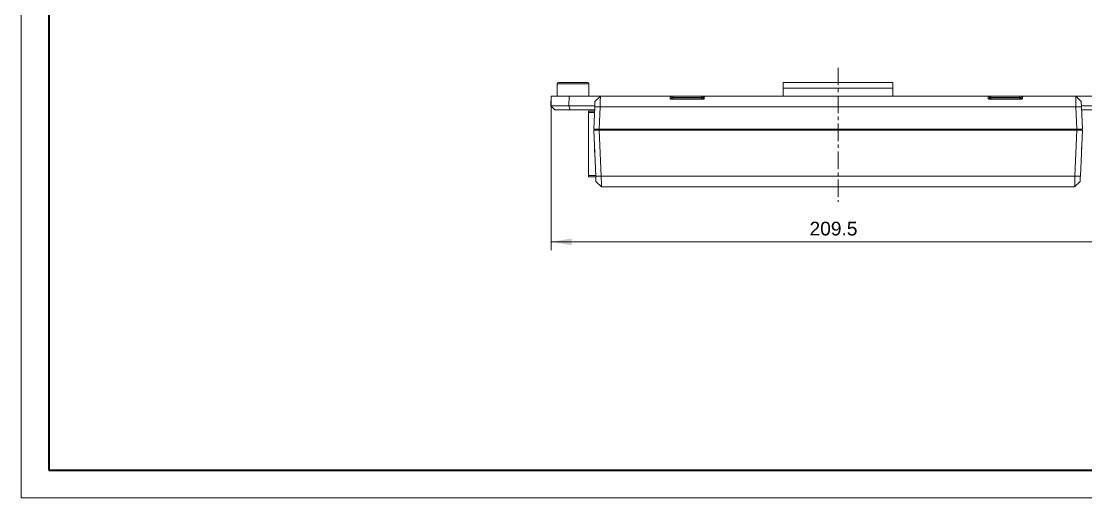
# Model space of a CAD drawing. Header units: millimetres. Extents: x -297 to 297, y -210 to 210.
# Drawn here: x -297 to 91.1, y -210 to -36.2 of the extents above; entities that cross this region are included whole.
import ezdxf

# ---------------------------------------------------------------- set-up
doc = ezdxf.new("R2010")
doc.units = ezdxf.units.MM
doc.linetypes.add('CENTER', pattern=[10.16, 6.35, -1.27, 1.27, -1.27])
doc.layers.get('0').update_dxf_attribs({"lineweight": 20})
doc.layers.add('粗实线层', color=7, linetype='Continuous', lineweight=35)
doc.layers.add('细实线层', color=7, linetype='Continuous', lineweight=18)
doc.styles.add('标准', font='')
doc.styles.get('标准').set_extended_font_data('arial')
doc.dimstyles.new('标准$0', dxfattribs={"dimscale": 1.5, "dimtxt": 3.333333, "dimasz": 5, "dimexe": 2, "dimexo": 1, "dimgap": 1.5, "dimtad": 1, "dimdec": 1, "dimdsep": 46, "dimtxsty": '标准', "dimcen": 2.5, "dimdle": 10, "dimclrd": 256, "dimclre": 256, "dimclrt": 7, "dimadec": 0, "dimazin": 0, "dimtfac": 0.714286, "dimtdec": 1, "dimtmove": 0, "dimatfit": 3, "dimfxl": 0, "dimtolj": 1, "dimarcsym": 0})

# ---------------------------------------------------------------- blocks, each defined once
blk = doc.blocks.new('*X13')
for points in [[(-103.85, -116.69), (-96.35, -115.44), (-96.35, -117.94)], [(105.65, -116.69), (98.15, -115.44), (98.15, -117.94)]]:
    blk.add_hatch(color=256).paths.add_polyline_path(points, flags=0)
at = {"linetype": 'Continuous'}
for p, q in [((-103.85, -65.09), (-103.85, -119.69)), ((105.65, -65.09), (105.65, -119.69))]:
    blk.add_line(p, q, dxfattribs=at)
blk.add_line((-103.85, -116.69), (105.65, -116.69))
at = {"color": 7, "linetype": 'Continuous', "insert": (-0.85, -111.89), "char_height": 5, "width": 33.9863, "attachment_point": 5, "style": '标准'}
blk.add_mtext('209.5', dxfattribs=at)
blk = doc.blocks.new('$CAXA_FRAME_13B17AC1$')
at = {"layer": '粗实线层'}
for p, q in [((-287, 200), (-287, -200)), ((-287, -200), (287, -200))]:
    blk.add_line(p, q, dxfattribs=at)
at = {"layer": '细实线层'}
for p, q in [((-297, 210), (-297, -210)), ((-297, -210), (297, -210))]:
    blk.add_line(p, q, dxfattribs=at)

msp = doc.modelspace()

# ---------------------------------------------------------------- linework, layer by layer
at = {"color": 7, "linetype": 'CENTER'}
msp.add_line((0.81, -53.25), (0.81, -102.14), dxfattribs=at)
at = {"color": 7, "linetype": 'Continuous'}
for p, q in [((-101.6, -59.09), (-101.6, -63.59)), ((-90.1, -59.09), (-101.6, -59.09)), ((-101.1, -58.59), (-90.6, -58.59)), ((-90.1, -59.09), (-90.1, -63.59)), ((-19.19, -58.59), (20.81, -58.59)), ((-19.19, -60.59), (-19.19, -58.59)), ((20.81, -60.59), (-19.19, -60.59)), ((-19.19, -60.59), (-19.19, -63.59)), ((20.81, -58.59), (20.81, -60.59)), ((20.81, -60.59), (20.81, -63.59)), ((-103.91, -67.12), (-103.85, -63.59)), ((-103.85, -63.59), (-97.27, -63.59)), ((-97.27, -63.59), (-97.33, -67.12)), ((-97.27, -63.59), (-85.85, -63.59)), ((-85.85, -63.59), (-87.85, -65.51)), ((-85.85, -63.59), (-60.43, -63.59)), ((-59.43, -63.59), (-60.43, -63.59)), ((-59.82, -64.7), (-59.82, -64.59)), ((-59.82, -64.59), (-48.55, -64.59)), ((-48.55, -64.7), (-59.82, -64.7)), ((-59.43, -64.09), (-59.43, -63.59)), ((-59.43, -63.59), (-48.94, -63.59)), ((-48.94, -64.09), (-59.43, -64.09)), ((-59.43, -64.09), (-59.43, -64.59)), ((-48.95, -64.59), (-48.94, -64.09)), ((-48.94, -64.09), (-48.94, -63.59)), ((-47.94, -63.59), (-48.94, -63.59)), ((-48.55, -64.7), (-48.55, -64.59)), ((-47.94, -63.59), (55.57, -63.59)), ((56.57, -63.59), (55.57, -63.59)), ((56.18, -64.7), (56.18, -64.59)), ((56.18, -64.59), (67.45, -64.59)), ((67.45, -64.7), (56.18, -64.7)), ((56.57, -64.09), (56.57, -63.59)), ((56.57, -63.59), (67.06, -63.59)), ((67.06, -64.09), (56.57, -64.09)), ((56.57, -64.09), (56.57, -64.59)), ((67.05, -64.59), (67.06, -64.09)), ((67.06, -64.09), (67.06, -63.59)), ((68.06, -63.59), (67.06, -63.59)), ((67.45, -64.7), (67.45, -64.59)), ((68.06, -63.59), (87.47, -63.59)), ((89.47, -65.51), (87.47, -63.59)), ((87.47, -63.59), (99.04, -63.59)), ((-102.43, -68.59), (-103.91, -67.12)), ((-97.33, -67.12), (-87.92, -67.12)), ((-96.83, -68.59), (-97.33, -67.12)), ((-87.98, -68.59), (-96.83, -68.59)), ((-90.19, -68.99), (-88, -68.99)), ((-90.19, -69.49), (-90.19, -68.99)), ((-90.19, -92.49), (-90.19, -69.49)), ((-88.02, -69.49), (-90.19, -69.49)), ((-88.29, -75.59), (-87.93, -67.42)), ((-85.93, -67.42), (-87.93, -67.42)), ((-85.93, -67.42), (-86.29, -75.59)), ((87.55, -67.42), (-85.93, -67.42)), ((87.91, -75.59), (87.55, -67.42)), ((89.55, -67.42), (87.55, -67.42)), ((89.54, -67.12), (99.1, -67.12)), ((89.55, -67.42), (89.91, -75.59)), ((98.6, -68.59), (89.61, -68.59)), ((-86.29, -75.59), (-88.29, -75.59)), ((-87.54, -92.77), (-88.27, -75.99)), ((-86.27, -75.99), (-88.27, -75.99)), ((-87.99, -75.99), (-87.99, -75.59)), ((-87.89, -75.99), (-87.89, -75.59)), ((-86.29, -75.59), (87.91, -75.59)), ((-86.27, -75.99), (-85.54, -92.77)), ((-86.27, -75.99), (87.89, -75.99)), ((-86.12, -75.99), (-86.12, -75.59)), ((87.16, -92.77), (87.89, -75.99)), ((87.74, -75.99), (87.74, -75.59)), ((89.89, -75.99), (87.89, -75.99)), ((89.91, -75.59), (87.91, -75.59)), ((89.89, -75.99), (89.16, -92.77)), ((89.51, -75.99), (89.51, -75.59)), ((89.61, -75.99), (89.61, -75.59)), ((-87.99, -83.99), (-87.99, -82.46)), ((-87.92, -83.99), (-87.99, -83.99)), ((89.61, -85.59), (89.61, -82.46)), ((89.47, -85.59), (89.61, -85.59)), ((-90.19, -92.99), (-90.19, -92.49)), ((-90.19, -92.49), (-87.55, -92.49)), ((-87.53, -92.99), (-90.19, -92.99)), ((-85.54, -92.77), (-87.54, -92.77)), ((-85.54, -92.77), (87.16, -92.77)), ((89.16, -92.77), (87.16, -92.77)), ((-85.45, -96.59), (-87.46, -94.67)), ((87.07, -96.59), (-85.45, -96.59)), ((89.08, -94.68), (87.07, -96.59))]:
    msp.add_line(p, q, dxfattribs=at)
for points in [[(-60.43, -64.48), (-60.43, -64), (-60.43, -63.7), (-60.43, -63.59)], [(-47.94, -63.59), (-47.94, -63.7), (-47.95, -64), (-47.95, -64.48)], [(55.57, -64.48), (55.57, -64), (55.57, -63.7), (55.57, -63.59)], [(68.06, -63.59), (68.06, -63.7), (68.05, -64), (68.05, -64.48)]]:
    msp.add_lwpolyline(points, dxfattribs=at)
for centre, radius, start, end in [((-101.1, -59.09), 0.5, 90, 180), ((-90.6, -59.09), 0.5, 0, 90), ((-60.43, -64.09), 0.5, 0.5, 90), ((-60.3, -64.26), 0.366, 2.0624, 11.6025), ((-47.94, -64.09), 0.5, 90, 179.5), ((-48.08, -64.26), 0.365, 168.3945, 179.4925), ((55.57, -64.09), 0.5, 0.5, 90), ((55.7, -64.26), 0.364, 2.0471, 11.6318), ((68.06, -64.09), 0.5, 90, 179.5), ((67.92, -64.26), 0.364, 168.3793, 179.5167)]:
    msp.add_arc(centre, radius, start, end, dxfattribs=at)
for centre, major_axis, start_param, end_param in [((-59.43, -64.09), (0.5, -0.004), 1.571025, 3.141745), ((-48.94, -64.09), (0.5, 0.004), 6.283033, 7.853753), ((56.57, -64.09), (0.5, -0.004), 1.571025, 3.141745), ((67.06, -64.09), (0.5, 0.004), 6.283033, 7.853753)]:
    msp.add_ellipse(centre, major_axis=major_axis, ratio=0.008724, start_param=start_param, end_param=end_param, dxfattribs=at)
for points, knots in [([(-87.93, -67.42), (-87.92, -67.17), (-87.9, -66.66), (-87.87, -66.04), (-87.85, -65.59), (-87.85, -65.54), (-87.85, -65.51)], [0, 0, 0, 0, 220.088968, 441.1602, 662.06657, 882.07224, 882.07224, 882.07224, 882.07224]), ([(-85.85, -63.59), (-85.85, -63.63), (-85.85, -63.71), (-85.86, -64.28), (-85.88, -64.99), (-85.89, -65.68), (-85.91, -66.5), (-85.92, -67.11), (-85.93, -67.42)], [0, 0, 0, 0, 250.424649, 540.181739, 700.531306, 870.807009, 1050.998892, 1241.102215, 1241.102215, 1241.102215, 1241.102215]), ([(-60.43, -64.48), (-60.42, -64.48), (-60.37, -64.48), (-60.32, -64.48), (-60.24, -64.46), (-60.15, -64.43), (-60.04, -64.37), (-59.96, -64.26), (-59.93, -64.14), (-59.93, -64.11), (-59.93, -64.1)], [0, 0, 0, 0, 18.658486, 68.671664, 88.174676, 167.645862, 295.155318, 542.837418, 921.996226, 1296.017005, 1296.017005, 1296.017005, 1296.017005]), ([(-59.82, -64.7), (-59.91, -64.7), (-60.08, -64.69), (-60.26, -64.62), (-60.36, -64.56), (-60.39, -64.53), (-60.41, -64.5), (-60.42, -64.49), (-60.43, -64.48), (-60.43, -64.48)], [0, 0, 0, 0, 424.442032, 774.58786, 947.199709, 1040.331903, 1088.645457, 1137.863976, 1147.129971, 1147.129971, 1147.129971, 1147.129971]), ([(-60.43, -64.48), (-60.43, -64.48), (-60.42, -64.48), (-60.41, -64.49), (-60.38, -64.49), (-60.34, -64.5), (-60.28, -64.52), (-60.17, -64.55), (-60.01, -64.59), (-59.89, -64.59), (-59.82, -64.59)], [0, 0, 0, 0, 10.122903, 19.835928, 106.789569, 184.150806, 305.143683, 501.994738, 869.456485, 1296.853274, 1296.853274, 1296.853274, 1296.853274]), ([(-59.94, -64.19), (-59.94, -64.17), (-59.94, -64.15), (-59.93, -64.13), (-59.93, -64.12), (-59.93, -64.11), (-59.93, -64.11), (-59.93, -64.1), (-59.93, -64.1), (-59.93, -64.1), (-59.93, -64.1)], [0, 0, 0, 0, 492.110585, 518.382357, 857.992431, 864.492872, 1083.514177, 1085.223769, 1156.904674, 1288.382653, 1288.382653, 1288.382653, 1288.382653]), ([(-59.58, -64.59), (-59.58, -64.59), (-59.62, -64.59), (-59.67, -64.59), (-59.74, -64.56), (-59.79, -64.54), (-59.86, -64.48), (-59.92, -64.37), (-59.94, -64.24), (-59.94, -64.2), (-59.94, -64.19)], [0, 0, 0, 0, 21.620396, 120.143174, 191.030141, 334.840768, 378.17402, 704.793739, 1151.127756, 1292.030334, 1292.030334, 1292.030334, 1292.030334]), ([(-59.93, -64.1), (-59.93, -64.1), (-59.93, -64.1), (-59.93, -64.11), (-59.93, -64.13), (-59.93, -64.17), (-59.93, -64.22), (-59.93, -64.26)], [0, 0, 0, 0, 86.23579, 133.185057, 277.505394, 502.617595, 835.841211, 835.841211, 835.841211, 835.841211]), ([(-48.44, -64.19), (-48.44, -64.19), (-48.44, -64.2), (-48.44, -64.28), (-48.47, -64.4), (-48.55, -64.51), (-48.63, -64.56), (-48.69, -64.58), (-48.74, -64.59), (-48.78, -64.59), (-48.8, -64.59)], [0, 0, 0, 0, 41.854748, 184.249978, 644.823352, 905.843486, 1012.940378, 1060.869953, 1152.811104, 1205.193937, 1205.193937, 1205.193937, 1205.193937]), ([(-47.95, -64.48), (-47.95, -64.48), (-47.95, -64.49), (-47.96, -64.5), (-47.98, -64.53), (-48.02, -64.56), (-48.11, -64.62), (-48.29, -64.69), (-48.46, -64.7), (-48.55, -64.7)], [0, 0, 0, 0, 8.512518, 52.782848, 96.217878, 180.063509, 335.676846, 642.537601, 1053.698873, 1053.698873, 1053.698873, 1053.698873]), ([(-48.55, -64.59), (-48.48, -64.59), (-48.36, -64.58), (-48.2, -64.55), (-48.1, -64.52), (-48.04, -64.5), (-48, -64.49), (-47.97, -64.49), (-47.95, -64.48), (-47.95, -64.48), (-47.95, -64.48)], [0, 0, 0, 0, 419.768142, 746.652491, 927.007361, 1037.822401, 1107.741331, 1187.958596, 1196.987868, 1206.40882, 1206.40882, 1206.40882, 1206.40882]), ([(-48.44, -64.1), (-48.44, -64.1), (-48.44, -64.12), (-48.44, -64.2), (-48.38, -64.33), (-48.27, -64.42), (-48.15, -64.46), (-48.06, -64.48), (-48, -64.48), (-47.97, -64.48), (-47.95, -64.48)], [0, 0, 0, 0, 96.679515, 582.882678, 849.169107, 1029.122661, 1108.85834, 1151.353813, 1178.210875, 1203.351468, 1203.351468, 1203.351468, 1203.351468]), ([(-48.44, -64.1), (-48.44, -64.1), (-48.44, -64.1), (-48.44, -64.1), (-48.44, -64.11), (-48.44, -64.11), (-48.44, -64.12), (-48.44, -64.13), (-48.44, -64.15), (-48.44, -64.17), (-48.44, -64.19)], [0, 0, 0, 0, 122.30946, 188.991751, 190.582126, 394.330143, 400.37728, 716.304898, 740.744628, 1198.538247, 1198.538247, 1198.538247, 1198.538247]), ([(-48.44, -64.26), (-48.44, -64.22), (-48.44, -64.17), (-48.44, -64.13), (-48.44, -64.11), (-48.44, -64.1), (-48.44, -64.1), (-48.44, -64.1)], [0, 0, 0, 0, 307.9109, 515.922865, 649.280173, 692.663025, 772.348072, 772.348072, 772.348072, 772.348072]), ([(55.57, -64.48), (55.58, -64.48), (55.63, -64.48), (55.68, -64.48), (55.76, -64.46), (55.85, -64.43), (55.96, -64.37), (56.04, -64.26), (56.07, -64.14), (56.07, -64.11), (56.07, -64.1)], [0, 0, 0, 0, 30.981227, 114.036551, 146.428666, 278.39394, 490.141273, 901.443374, 1531.077542, 2152.179744, 2152.179744, 2152.179744, 2152.179744]), ([(56.18, -64.7), (56.09, -64.7), (55.92, -64.69), (55.74, -64.62), (55.64, -64.56), (55.61, -64.53), (55.59, -64.5), (55.58, -64.49), (55.57, -64.48), (55.57, -64.48)], [0, 0, 0, 0, 691.261021, 1261.565494, 1542.674352, 1694.365031, 1773.045521, 1853.210371, 1868.304822, 1868.304822, 1868.304822, 1868.304822]), ([(55.57, -64.48), (55.57, -64.48), (55.58, -64.48), (55.59, -64.49), (55.62, -64.49), (55.66, -64.5), (55.72, -64.52), (55.83, -64.55), (55.99, -64.59), (56.11, -64.59), (56.18, -64.59)], [0, 0, 0, 0, 16.7921, 32.934843, 177.20371, 305.579351, 506.358687, 833.03181, 1442.828102, 2152.044794, 2152.044794, 2152.044794, 2152.044794]), ([(56.06, -64.19), (56.06, -64.17), (56.06, -64.15), (56.07, -64.13), (56.07, -64.12), (56.07, -64.11), (56.07, -64.11), (56.07, -64.1), (56.07, -64.1), (56.07, -64.1), (56.07, -64.1)], [0, 0, 0, 0, 822.091937, 865.980233, 1433.313559, 1444.172811, 1810.057388, 1812.913336, 1932.659391, 2152.299035, 2152.299035, 2152.299035, 2152.299035]), ([(56.42, -64.59), (56.42, -64.59), (56.38, -64.59), (56.33, -64.59), (56.26, -64.56), (56.21, -64.54), (56.14, -64.48), (56.08, -64.37), (56.06, -64.24), (56.06, -64.2), (56.06, -64.19)], [0, 0, 0, 0, 36.184646, 201.089747, 319.725603, 560.414368, 632.941863, 1179.579666, 1926.579774, 2162.39925, 2162.39925, 2162.39925, 2162.39925]), ([(56.07, -64.1), (56.07, -64.1), (56.07, -64.1), (56.07, -64.11), (56.07, -64.13), (56.07, -64.17), (56.07, -64.22), (56.07, -64.26)], [0, 0, 0, 0, 141.101005, 217.920491, 454.060789, 822.394611, 1367.62286, 1367.62286, 1367.62286, 1367.62286]), ([(67.56, -64.19), (67.56, -64.19), (67.56, -64.2), (67.56, -64.28), (67.53, -64.4), (67.45, -64.51), (67.37, -64.56), (67.31, -64.58), (67.26, -64.59), (67.22, -64.59), (67.2, -64.59)], [0, 0, 0, 0, 81.905016, 360.556226, 1261.844408, 1772.636354, 1982.215061, 2076.004565, 2255.926376, 2358.433509, 2358.433509, 2358.433509, 2358.433509]), ([(68.05, -64.48), (68.05, -64.48), (68.05, -64.49), (68.04, -64.5), (68.02, -64.53), (67.98, -64.56), (67.89, -64.62), (67.71, -64.69), (67.54, -64.7), (67.45, -64.7)], [0, 0, 0, 0, 16.659292, 103.275902, 188.252266, 352.319194, 656.796946, 1257.214548, 2061.705102, 2061.705102, 2061.705102, 2061.705102]), ([(67.45, -64.59), (67.52, -64.59), (67.64, -64.58), (67.8, -64.55), (67.9, -64.52), (67.96, -64.5), (68, -64.49), (68.03, -64.49), (68.05, -64.48), (68.05, -64.48), (68.05, -64.48)], [0, 0, 0, 0, 823.561145, 1464.94717, 1818.774836, 2036.220129, 2173.386979, 2330.745452, 2348.501483, 2366.971765, 2366.971765, 2366.971765, 2366.971765]), ([(67.56, -64.1), (67.56, -64.1), (67.56, -64.1), (67.56, -64.1), (67.56, -64.11), (67.56, -64.11), (67.56, -64.12), (67.56, -64.13), (67.56, -64.15), (67.56, -64.17), (67.56, -64.19)], [0, 0, 0, 0, 240.487349, 371.599428, 374.726456, 775.339952, 787.229939, 1408.41328, 1456.467355, 2356.590426, 2356.590426, 2356.590426, 2356.590426]), ([(67.56, -64.1), (67.56, -64.1), (67.56, -64.12), (67.56, -64.2), (67.62, -64.33), (67.73, -64.42), (67.85, -64.46), (67.94, -64.48), (68, -64.48), (68.03, -64.48), (68.05, -64.48)], [0, 0, 0, 0, 189.718215, 1143.814771, 1666.35919, 2019.490098, 2175.956577, 2259.352962, 2312.052373, 2361.390318, 2361.390318, 2361.390318, 2361.390318]), ([(67.56, -64.26), (67.56, -64.22), (67.56, -64.17), (67.56, -64.13), (67.56, -64.11), (67.56, -64.1), (67.56, -64.1), (67.56, -64.1)], [0, 0, 0, 0, 597.991877, 1001.970678, 1260.963116, 1345.216697, 1499.972551, 1499.972551, 1499.972551, 1499.972551]), ([(87.55, -67.42), (87.54, -67.11), (87.53, -66.5), (87.51, -65.68), (87.5, -64.99), (87.48, -64.28), (87.47, -63.71), (87.47, -63.63), (87.47, -63.59)], [0, 0, 0, 0, 321.321824, 625.890867, 913.699114, 1184.729652, 1674.490885, 2097.770485, 2097.770485, 2097.770485, 2097.770485]), ([(89.47, -65.51), (89.47, -65.53), (89.47, -65.58), (89.49, -66.04), (89.52, -66.66), (89.54, -67.16), (89.55, -67.42)], [0, 0, 0, 0, 371.676851, 745.221698, 1118.718421, 1490.904766, 1490.904766, 1490.904766, 1490.904766]), ([(-103.91, -67.12), (-103.89, -67.12), (-103.84, -67.12), (-103.48, -67.11), (-102.91, -67.11), (-102.13, -67.11), (-101.16, -67.11), (-100.02, -67.11), (-98.74, -67.12), (-97.8, -67.12), (-97.33, -67.12)], [0, 0, 0, 0, 234.927627, 469.850196, 704.769706, 939.687523, 1174.60507, 1409.524626, 1644.447409, 1879.37479, 1879.37479, 1879.37479, 1879.37479]), ([(-96.83, -68.59), (-97.22, -68.59), (-98.03, -68.59), (-99.12, -68.59), (-100.09, -68.59), (-100.92, -68.59), (-101.58, -68.59), (-102.07, -68.59), (-102.38, -68.59), (-102.42, -68.59), (-102.43, -68.59)], [0, 0, 0, 0, 232.17762, 466.326432, 700.135637, 932.748581, 1165.18754, 1399.170796, 1633.23527, 1865.499937, 1865.499937, 1865.499937, 1865.499937]), ([(-87.46, -94.67), (-87.46, -94.65), (-87.46, -94.6), (-87.48, -94.15), (-87.51, -93.53), (-87.53, -93.02), (-87.54, -92.77)], [0, 0, 0, 0, 251.509515, 504.27155, 757.021623, 1008.864407, 1008.864407, 1008.864407, 1008.864407]), ([(-85.54, -92.77), (-85.53, -93.08), (-85.52, -93.68), (-85.5, -94.51), (-85.49, -95.2), (-85.47, -95.9), (-85.46, -96.48), (-85.45, -96.56), (-85.45, -96.59)], [0, 0, 0, 0, 222.673163, 433.736651, 633.18506, 821.006083, 1160.40618, 1453.732971, 1453.732971, 1453.732971, 1453.732971]), ([(87.07, -96.59), (87.07, -96.56), (87.08, -96.48), (87.09, -95.9), (87.1, -95.2), (87.12, -94.51), (87.14, -93.68), (87.15, -93.08), (87.16, -92.77)], [0, 0, 0, 0, 504.866661, 1089.033696, 1412.306621, 1755.592304, 2118.869678, 2502.12945, 2502.12945, 2502.12945, 2502.12945]), ([(89.16, -92.77), (89.15, -93.02), (89.13, -93.53), (89.1, -94.15), (89.08, -94.6), (89.08, -94.65), (89.08, -94.68)], [0, 0, 0, 0, 435.629181, 873.229405, 1310.491274, 1745.972716, 1745.972716, 1745.972716, 1745.972716])]:
    msp.add_open_spline(points, degree=3, knots=knots, dxfattribs=at)

# ---------------------------------------------------------------- block references
at = {"layer": '粗实线层'}
msp.add_blockref('$CAXA_FRAME_13B17AC1$', (0, 0), dxfattribs=at)

# ---------------------------------------------------------------- dimensions: what is measured, and where the dimension line sits
at = {"color": 7, "linetype": 'Continuous'}
dim = msp.add_linear_dim(base=(105.65, -116.69), p1=(-103.85, -63.59), p2=(105.65, -63.59), dimstyle='标准$0', override={"dimsah": 1, "dimtfac": 1, "dimtdec": 2, "dimtzin": 12}, dxfattribs=at)
dim.commit()
dim.dimension.update_dxf_attribs({"geometry": '*X13', "text_midpoint": (-0.85, -111.89), "dimtype": 160})

doc.saveas('drawing.dxf')
